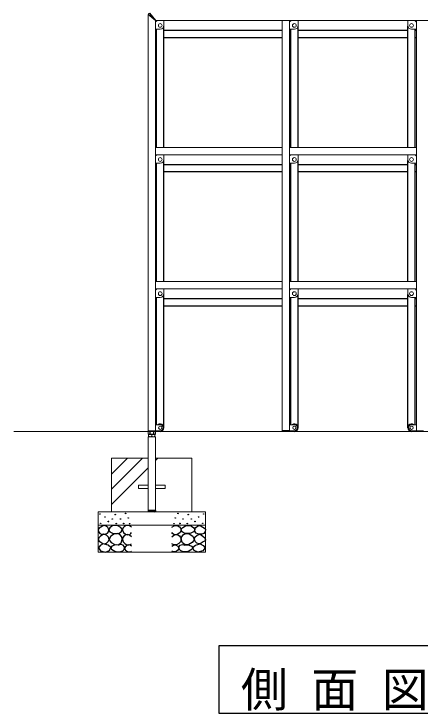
# Model space of a CAD drawing. Units: millimetres, scale not verified. Extents: x -19540 to 0, y -2746 to 13350.
# Drawn here: x -12394 to -10880, y 2009 to 4615 of the extents above; entities that cross this region are included whole.
import ezdxf

# ---------------------------------------------------------------- set-up
doc = ezdxf.new("R2010")
doc.units = ezdxf.units.MM
doc.layers.add('線', color=7, linetype='Continuous', lineweight=13)
doc.layers.add('補助', color=2, linetype='Continuous', lineweight=13)
doc.styles.add('ＭＳ ゴシック', font='')
doc.styles.get('ＭＳ ゴシック').set_extended_font_data('MS Gothic')

msp = doc.modelspace()

# ---------------------------------------------------------------- linework, layer by layer
at = {"layer": '線', "color": 2, "lineweight": 25}
for p, q in [((-11888.969, 4617.922), (-11866.769, 4590.722)), ((-11866.769, 4590.722), (-11893.969, 4612.922)), ((-11835.169, 4117.922), (-11835.169, 4569.4)), ((-11335.169, 4117.922), (-11335.169, 4569.4)), ((-10925.569, 4117.922), (-10925.569, 4569.4)), ((-11862.369, 4117.922), (-11862.369, 4558.722)), ((-11362.369, 4117.922), (-11362.369, 4558.722)), ((-10898.369, 4117.922), (-10898.369, 4558.722)), ((-11835.169, 3617.922), (-11835.169, 4069.4)), ((-11335.169, 3617.922), (-11335.169, 4069.4)), ((-10925.569, 3617.922), (-10925.569, 4069.4)), ((-11862.369, 3617.922), (-11862.369, 4058.722)), ((-11362.369, 3617.922), (-11362.369, 4058.722)), ((-10898.369, 3617.922), (-10898.369, 4058.722)), ((-11862.369, 3083.722), (-11862.369, 3558.722)), ((-11835.169, 3072.723), (-11835.169, 3569.4)), ((-11362.369, 3083.722), (-11362.369, 3558.722)), ((-11335.169, 3072.723), (-11335.169, 3569.4)), ((-10925.569, 3072.723), (-10925.569, 3569.4)), ((-10898.369, 3083.722), (-10898.369, 3558.722)), ((-11887.298, 3061.022), (-11887.298, 3049.383)), ((-11873.441, 3061.022), (-11873.441, 3049.383)), ((-11366.769, 3061.022), (-11393.969, 3061.022)), ((-10893.969, 3061.022), (-10866.769, 3061.022)), ((-11893.969, 2764.123), (-11893.969, 2762.123)), ((-11866.769, 2764.123), (-11893.969, 2764.123)), ((-11866.769, 2764.123), (-11866.769, 2762.123)), ((-11869.769, 2759.123), (-11890.969, 2759.123))]:
    msp.add_line(p, q, dxfattribs=at)
at = {"layer": '線'}
for p, q in [((-11893.969, 3061.022), (-11893.969, 4612.922)), ((-9893.969, 4590.722), (-11866.769, 4590.722)), ((-11866.769, 3061.022), (-11866.769, 4590.722)), ((-11862.062, 4590.43), (-11866.476, 4586.015)), ((-11835.769, 4590.722), (-11861.355, 4590.722)), ((-11834.769, 4589.722), (-11834.769, 4572.722)), ((-11393.969, 3058.722), (-11393.969, 4590.722)), ((-11366.769, 3058.722), (-11366.769, 4590.722)), ((-11362.062, 4590.43), (-11366.476, 4586.015)), ((-11335.769, 4590.722), (-11361.355, 4590.722)), ((-11334.769, 4589.722), (-11334.769, 4572.722)), ((-10925.969, 4589.722), (-10925.969, 4572.722)), ((-10924.969, 4590.722), (-10899.384, 4590.722)), ((-10898.676, 4590.43), (-10894.262, 4586.015)), ((-10893.969, 3058.722), (-10893.969, 4590.722)), ((-11866.769, 4585.308), (-11866.769, 4559.722)), ((-11366.769, 4585.308), (-11366.769, 4559.722)), ((-10893.969, 4585.308), (-10893.969, 4559.722)), ((-11848.769, 4558.722), (-11865.769, 4558.722)), ((-11348.769, 4558.722), (-11365.769, 4558.722)), ((-10911.969, 4558.722), (-10894.969, 4558.722)), ((-11393.969, 4117.922), (-11866.769, 4117.922)), ((-10893.969, 4117.922), (-11366.769, 4117.922)), ((-11393.969, 4090.722), (-11866.769, 4090.722)), ((-11866.769, 4085.308), (-11866.769, 4059.722)), ((-11862.062, 4090.43), (-11866.476, 4086.015)), ((-11835.769, 4090.722), (-11861.355, 4090.722)), ((-11834.769, 4089.722), (-11834.769, 4072.722)), ((-10893.969, 4090.722), (-11366.769, 4090.722)), ((-11366.769, 4085.308), (-11366.769, 4059.722)), ((-11362.062, 4090.43), (-11366.476, 4086.015)), ((-11335.769, 4090.722), (-11361.355, 4090.722)), ((-11334.769, 4089.722), (-11334.769, 4072.722)), ((-10925.969, 4089.722), (-10925.969, 4072.722)), ((-10924.969, 4090.722), (-10899.384, 4090.722)), ((-10898.676, 4090.43), (-10894.262, 4086.015)), ((-10893.969, 4085.308), (-10893.969, 4059.722)), ((-11848.769, 4058.722), (-11865.769, 4058.722)), ((-11348.769, 4058.722), (-11365.769, 4058.722)), ((-10911.969, 4058.722), (-10894.969, 4058.722)), ((-11393.969, 3617.922), (-11866.769, 3617.922)), ((-10893.969, 3617.922), (-11366.769, 3617.922)), ((-11393.969, 3590.722), (-11866.769, 3590.722)), ((-11866.769, 3585.308), (-11866.769, 3559.722)), ((-11862.062, 3590.43), (-11866.476, 3586.015)), ((-11835.769, 3590.722), (-11861.355, 3590.722)), ((-11834.769, 3589.722), (-11834.769, 3572.722)), ((-10893.969, 3590.722), (-11366.769, 3590.722)), ((-11366.769, 3585.308), (-11366.769, 3559.722)), ((-11362.062, 3590.43), (-11366.476, 3586.015)), ((-11335.769, 3590.722), (-11361.355, 3590.722)), ((-11334.769, 3589.722), (-11334.769, 3572.722)), ((-10925.969, 3589.722), (-10925.969, 3572.722)), ((-10924.969, 3590.722), (-10899.384, 3590.722)), ((-10898.676, 3590.43), (-10894.262, 3586.015)), ((-10893.969, 3585.308), (-10893.969, 3559.722)), ((-11848.769, 3558.722), (-11865.769, 3558.722)), ((-11348.769, 3558.722), (-11365.769, 3558.722)), ((-10911.969, 3558.722), (-10894.969, 3558.722)), ((-11866.769, 3083.722), (-11866.769, 3061.722)), ((-11866.769, 3083.722), (-11848.769, 3083.722)), ((-11366.769, 3083.722), (-11348.769, 3083.722)), ((-11366.769, 3083.722), (-11366.769, 3061.722)), ((-10893.969, 3083.722), (-10911.969, 3083.722)), ((-10893.969, 3083.722), (-10893.969, 3061.722)), ((-12393.969, 3059.123), (-9366.769, 3059.123)), ((-11894.226, 3061.022), (-11894.226, 3049.383)), ((-11894.226, 3061.022), (-11866.513, 3061.022)), ((-11894.226, 3049.383), (-11891.869, 3048.022)), ((-11866.769, 3061.022), (-11893.969, 3061.022)), ((-11866.513, 3049.383), (-11868.869, 3048.022)), ((-11866.769, 3061.722), (-11848.769, 3061.722)), ((-11866.513, 3061.022), (-11866.513, 3049.383)), ((-11366.769, 3058.722), (-11393.969, 3058.722)), ((-11366.769, 3061.722), (-11348.769, 3061.722)), ((-10893.969, 3061.722), (-10911.969, 3061.722)), ((-10893.969, 3058.722), (-10866.769, 3058.722)), ((-11893.969, 3038.923), (-11893.969, 2764.123)), ((-11866.769, 3038.923), (-11893.969, 3038.923)), ((-11892.369, 3048.923), (-11892.369, 3039.423)), ((-11892.369, 3048.923), (-11868.369, 3048.923)), ((-11892.369, 3039.423), (-11891.869, 3038.923)), ((-11891.869, 3048.022), (-11868.869, 3048.022)), ((-11891.869, 3038.923), (-11868.869, 3038.923)), ((-11880.369, 3048.923), (-11880.369, 3040.283)), ((-11868.369, 3039.423), (-11868.869, 3038.923)), ((-11868.369, 3048.923), (-11868.369, 3039.423)), ((-11866.769, 3038.923), (-11866.769, 2764.123)), ((-12030.369, 2959.123), (-12030.369, 2759.123)), ((-12030.369, 2959.123), (-11893.969, 2959.123)), ((-11866.769, 2959.123), (-11730.369, 2959.123)), ((-11730.369, 2959.123), (-11730.369, 2759.123)), ((-11893.969, 2859.123), (-11930.366, 2859.121)), ((-11930.366, 2859.121), (-11930.366, 2846.121)), ((-11893.969, 2846.123), (-11930.366, 2846.121)), ((-11830.371, 2859.125), (-11866.769, 2859.124)), ((-11830.371, 2846.125), (-11866.769, 2846.124)), ((-11830.371, 2859.125), (-11830.371, 2846.125)), ((-11893.969, 2764.123), (-11866.769, 2764.123)), ((-12080.369, 2759.123), (-12080.369, 2609.123)), ((-12080.369, 2759.123), (-11680.369, 2759.123)), ((-11680.369, 2759.123), (-11680.369, 2609.123)), ((-12080.369, 2709.123), (-11680.369, 2709.123)), ((-12080.369, 2609.123), (-11680.369, 2609.123))]:
    msp.add_line(p, q, dxfattribs=at)
at = {"layer": '線', "color": 4, "lineweight": 25}
for p, q in [((-11835.169, 4554.722), (-11393.969, 4554.722)), ((-11366.769, 4554.722), (-11362.369, 4554.722)), ((-11335.169, 4554.722), (-10925.569, 4554.722)), ((-10898.369, 4554.722), (-10893.969, 4554.722)), ((-11835.169, 4527.522), (-11393.969, 4527.522)), ((-11366.769, 4527.522), (-11362.369, 4527.522)), ((-11335.169, 4527.522), (-10925.569, 4527.522)), ((-10898.369, 4527.522), (-10893.969, 4527.522)), ((-11835.169, 4054.723), (-11393.969, 4054.723)), ((-11366.769, 4054.723), (-11362.369, 4054.723)), ((-11335.169, 4054.723), (-10925.569, 4054.723)), ((-10898.369, 4054.723), (-10893.969, 4054.723)), ((-11835.169, 4027.523), (-11393.969, 4027.523)), ((-11366.769, 4027.523), (-11362.369, 4027.523)), ((-11335.169, 4027.523), (-10925.569, 4027.523)), ((-10898.369, 4027.523), (-10893.969, 4027.523)), ((-11835.169, 3554.723), (-11393.969, 3554.723)), ((-11366.769, 3554.723), (-11362.369, 3554.723)), ((-11335.169, 3554.723), (-10925.569, 3554.723)), ((-10898.369, 3554.723), (-10893.969, 3554.723)), ((-11835.169, 3527.523), (-11393.969, 3527.523)), ((-11366.769, 3527.523), (-11362.369, 3527.523)), ((-11335.169, 3527.523), (-10925.569, 3527.523)), ((-10898.369, 3527.523), (-10893.969, 3527.523))]:
    msp.add_line(p, q, dxfattribs=at)
at = {"layer": '線', "color": 2, "lineweight": 25}
for points in [[(-12057.921, 2708.525), (-12064.383, 2705.984), (-12070.595, 2702.505), (-12076.453, 2698.467), (-12080.1, 2692.999), (-12079.088, 2685.417), (-12074.08, 2679.058), (-12067.214, 2676.468), (-12059.505, 2676.206), (-12051.893, 2676.811), (-12045.563, 2679.375), (-12041.811, 2684.661), (-12040.494, 2691.098), (-12041.342, 2696.304), (-12044.296, 2701.237), (-12050.456, 2706.065)], [(-12018.497, 2708.616), (-12023.401, 2707.999), (-12029.038, 2705.913), (-12037.009, 2700.125), (-12040.661, 2693.209), (-12039.786, 2689.247), (-12036.066, 2684.83), (-12026.575, 2680.057), (-12016.605, 2678.613), (-12009.254, 2678.44), (-12001.738, 2679.964), (-11994.139, 2684.579), (-11990.386, 2690.776), (-11991.355, 2695.429), (-11996.062, 2700.777), (-12006.73, 2706.983)], [(-11742.242, 2708.616), (-11737.338, 2707.999), (-11731.7, 2705.913), (-11723.729, 2700.125), (-11720.078, 2693.209), (-11720.952, 2689.247), (-11724.673, 2684.83), (-11734.164, 2680.057), (-11744.134, 2678.613), (-11751.484, 2678.44), (-11759, 2679.964), (-11766.599, 2684.579), (-11770.353, 2690.776), (-11769.384, 2695.429), (-11764.677, 2700.777), (-11754.008, 2706.983)], [(-11702.818, 2708.525), (-11696.356, 2705.984), (-11690.144, 2702.505), (-11684.286, 2698.467), (-11680.638, 2692.999), (-11681.65, 2685.417), (-11686.658, 2679.058), (-11693.524, 2676.468), (-11701.234, 2676.206), (-11708.846, 2676.811), (-11715.175, 2679.375), (-11718.928, 2684.661), (-11720.245, 2691.098), (-11719.396, 2696.304), (-11716.442, 2701.237), (-11710.283, 2706.065)], [(-12060.455, 2675.572), (-12065.784, 2672.78), (-12071.228, 2668.602), (-12077.677, 2661.782), (-12080.1, 2654.977), (-12076.472, 2650.15), (-12069.961, 2645.789), (-12063.323, 2641.501), (-12056.653, 2639.452), (-12049.009, 2641.898), (-12042.712, 2648.324), (-12039.606, 2656.601), (-12041.128, 2665.117), (-12049.286, 2672.367)], [(-12031.201, 2644.285), (-12018.612, 2637.429), (-12005.252, 2636.447), (-11994.968, 2643.901), (-11990.116, 2655.638), (-11992.396, 2666.416), (-11999.305, 2674.558), (-12008.131, 2677.992), (-12019.307, 2676.721), (-12033.062, 2668.666), (-12039.039, 2657.8), (-12036.403, 2650.607)], [(-11729.538, 2644.285), (-11742.127, 2637.429), (-11755.486, 2636.447), (-11765.77, 2643.901), (-11770.623, 2655.638), (-11768.342, 2666.416), (-11761.433, 2674.558), (-11752.608, 2677.992), (-11741.431, 2676.721), (-11727.677, 2668.666), (-11721.7, 2657.8), (-11724.335, 2650.607)], [(-11700.283, 2675.572), (-11694.954, 2672.78), (-11689.511, 2668.602), (-11683.062, 2661.782), (-11680.638, 2654.977), (-11684.266, 2650.15), (-11690.778, 2645.789), (-11697.415, 2641.501), (-11704.085, 2639.452), (-11711.73, 2641.898), (-11718.027, 2648.324), (-11721.133, 2656.601), (-11719.611, 2665.117), (-11711.453, 2672.367)], [(-12061.274, 2639.64), (-12072.594, 2633.621), (-12079.405, 2624.805), (-12070.919, 2613.536), (-12052.484, 2609.422), (-12038.13, 2615.532), (-12032.705, 2625.904), (-12043.486, 2635.013)], [(-12004.171, 2635.495), (-12011.706, 2636.122), (-12019.848, 2634.685), (-12028.776, 2630.627), (-12033.093, 2625.224), (-12030.406, 2620.542), (-12024.443, 2616.034), (-12017.965, 2612.191), (-12010.658, 2609.817), (-11998.809, 2610.051), (-11988.494, 2614.142), (-11983.79, 2618.95), (-11981.737, 2624.684), (-11982.796, 2629.832), (-11986.872, 2634.414), (-11995.27, 2636.954)], [(-11756.567, 2635.495), (-11749.033, 2636.122), (-11740.891, 2634.685), (-11731.963, 2630.627), (-11727.646, 2625.224), (-11730.333, 2620.542), (-11736.295, 2616.034), (-11742.774, 2612.191), (-11750.081, 2609.817), (-11761.929, 2610.051), (-11772.245, 2614.142), (-11776.948, 2618.95), (-11779.002, 2624.684), (-11777.943, 2629.832), (-11773.867, 2634.414), (-11765.468, 2636.954)], [(-11699.464, 2639.64), (-11688.145, 2633.621), (-11681.334, 2624.805), (-11689.82, 2613.536), (-11708.255, 2609.422), (-11722.609, 2615.532), (-11728.034, 2625.904), (-11717.252, 2635.013)]]:
    msp.add_lwpolyline(points, close=True, dxfattribs=at)
for points in [[(-11955.369, 2702.422), (-11963.796, 2707.277), (-11972.479, 2708.759), (-11978.099, 2707.07), (-11983.252, 2703.372), (-11987.724, 2698.063), (-11989.589, 2691.332), (-11985.921, 2682.561), (-11977.866, 2676.123), (-11969.567, 2673.744), (-11962.34, 2674.856), (-11958.29, 2678.232), (-11955.369, 2682.777)], [(-11805.369, 2702.422), (-11796.942, 2707.277), (-11788.259, 2708.759), (-11782.64, 2707.07), (-11777.487, 2703.372), (-11773.015, 2698.063), (-11771.149, 2691.332), (-11774.818, 2682.561), (-11782.873, 2676.123), (-11791.172, 2673.744), (-11798.398, 2674.856), (-11802.449, 2678.232), (-11805.369, 2682.777)], [(-11955.686, 2666.301), (-11962.827, 2671.763), (-11970.895, 2674.222), (-11977.6, 2672.998), (-11983.569, 2669.152), (-11987.961, 2663.371), (-11989.589, 2656.162), (-11986.925, 2647.553), (-11980.717, 2640.636), (-11973.078, 2636.764), (-11965.508, 2635.883), (-11960.355, 2637.323), (-11955.686, 2640.002)], [(-11805.053, 2666.301), (-11797.912, 2671.763), (-11789.844, 2674.222), (-11783.138, 2672.998), (-11777.17, 2669.152), (-11772.777, 2663.371), (-11771.149, 2656.162), (-11773.814, 2647.553), (-11780.021, 2640.636), (-11787.661, 2636.764), (-11795.23, 2635.883), (-11800.384, 2637.323), (-11805.053, 2640.002)], [(-11955.369, 2631.764), (-11961.387, 2635.083), (-11968.677, 2635.883), (-11977.393, 2631.55), (-11981.668, 2624.794), (-11981.055, 2621.123), (-11978.182, 2616.872), (-11971.02, 2611.401), (-11963.607, 2609.585), (-11959.311, 2610.636), (-11955.369, 2612.753)], [(-11805.369, 2631.764), (-11799.351, 2635.083), (-11792.062, 2635.883), (-11783.345, 2631.55), (-11779.071, 2624.794), (-11779.683, 2621.123), (-11782.556, 2616.872), (-11789.719, 2611.401), (-11797.131, 2609.585), (-11801.428, 2610.636), (-11805.369, 2612.753)]]:
    msp.add_lwpolyline(points, dxfattribs=at)
at = {"layer": '線'}
for centre, radius in [((-11848.769, 4572.722), 7), ((-11348.769, 4572.722), 7), ((-10911.969, 4572.722), 7), ((-11848.769, 4072.722), 7), ((-11348.769, 4072.722), 7), ((-10911.969, 4072.722), 7), ((-11848.769, 3572.722), 7), ((-11348.769, 3572.722), 7), ((-10911.969, 3572.722), 7), ((-11848.769, 3072.722), 6), ((-11348.769, 3072.722), 6), ((-10911.969, 3072.722), 6)]:
    msp.add_circle(centre, radius, dxfattribs=at)
at = {"layer": '線', "color": 2, "lineweight": 25}
for centre in [(-12073.763, 2751.299), (-12054.752, 2739.893), (-12016.414, 2749.082), (-11977.952, 2753.214), (-11967.952, 2736.186), (-11792.787, 2736.186), (-11782.786, 2753.214), (-11744.325, 2749.082), (-11705.986, 2739.893), (-11686.976, 2751.299), (-12070.595, 2716.446), (-12041.762, 2723.1), (-12027.82, 2732.605), (-12012.928, 2715.495), (-11996.873, 2732.672), (-11985.25, 2715.643), (-11963.086, 2715.103), (-11797.653, 2715.103), (-11775.488, 2715.643), (-11763.865, 2732.672), (-11747.811, 2715.495), (-11732.919, 2732.605), (-11718.977, 2723.1), (-11690.144, 2716.446)]:
    msp.add_circle(centre, 1, dxfattribs=at)
at = {"layer": '線'}
for centre, radius, start, end in [((-11888.969, 4612.922), 5, 90, 180), ((-11861.355, 4589.722), 1, 90, 135), ((-11835.769, 4589.722), 1, 0, 90), ((-11361.355, 4589.722), 1, 90, 135), ((-11335.769, 4589.722), 1, 0, 90), ((-10924.969, 4589.722), 1, 90, 180), ((-10899.384, 4589.722), 1, 45, 90), ((-11865.769, 4585.308), 1, 135, 180), ((-11848.769, 4572.722), 14, 270, 0), ((-11365.769, 4585.308), 1, 135, 180), ((-11348.769, 4572.722), 14, 270, 0), ((-10911.969, 4572.722), 14, 180, 270), ((-10894.969, 4585.308), 1, 0, 45), ((-11865.769, 4559.722), 1, 180, 270), ((-11365.769, 4559.722), 1, 180, 270), ((-10894.969, 4559.722), 1, 270, 0), ((-11865.769, 4085.308), 1, 135, 180), ((-11861.355, 4089.722), 1, 90, 135), ((-11848.769, 4072.722), 14, 270, 0), ((-11835.769, 4089.722), 1, 0, 90), ((-11365.769, 4085.308), 1, 135, 180), ((-11361.355, 4089.722), 1, 90, 135), ((-11348.769, 4072.722), 14, 270, 0), ((-11335.769, 4089.722), 1, 0, 90), ((-10924.969, 4089.722), 1, 90, 180), ((-10911.969, 4072.722), 14, 180, 270), ((-10899.384, 4089.722), 1, 45, 90), ((-10894.969, 4085.308), 1, 0, 45), ((-11865.769, 4059.722), 1, 180, 270), ((-11365.769, 4059.722), 1, 180, 270), ((-10894.969, 4059.722), 1, 270, 0), ((-11865.769, 3585.308), 1, 135, 180), ((-11861.355, 3589.722), 1, 90, 135), ((-11848.769, 3572.722), 14, 270, 0), ((-11835.769, 3589.722), 1, 0, 90), ((-11365.769, 3585.308), 1, 135, 180), ((-11361.355, 3589.722), 1, 90, 135), ((-11348.769, 3572.722), 14, 270, 0), ((-11335.769, 3589.722), 1, 0, 90), ((-10924.969, 3589.722), 1, 90, 180), ((-10911.969, 3572.722), 14, 180, 270), ((-10899.384, 3589.722), 1, 45, 90), ((-10894.969, 3585.308), 1, 0, 45), ((-11865.769, 3559.722), 1, 180, 270), ((-11365.769, 3559.722), 1, 180, 270), ((-10894.969, 3559.722), 1, 270, 0), ((-11848.769, 3072.722), 11, 270, 90), ((-11348.769, 3072.722), 11, 270, 90), ((-10911.969, 3072.722), 11, 90, 270), ((-11886.369, 3056.542), 17.33, 249.74443, 290.25541), ((-11874.369, 3056.542), 17.33, 249.74443, 290.25541)]:
    msp.add_arc(centre, radius, start, end, dxfattribs=at)
at = {"layer": '線', "color": 2, "lineweight": 25}
for centre, radius, start, end in [((-11848.769, 3072.723), 13.6, 233.98186, 126.01957), ((-11348.769, 3072.723), 13.6, 233.98186, 126.01957), ((-10911.969, 3072.723), 13.6, 53.98043, 306.01814), ((-11890.762, 3055.383), 6.928, 240.00001, 299.99999), ((-11880.369, 3066.344), 18.321, 247.78075, 292.21925), ((-11869.977, 3055.383), 6.928, 240.00001, 299.99999), ((-11890.969, 2762.123), 3, 180, 270), ((-11869.769, 2762.123), 3, 270, 0)]:
    msp.add_arc(centre, radius, start, end, dxfattribs=at)
at = {"layer": '補助'}
for p, q in [((-12030.369, 2843.18), (-11914.427, 2959.123)), ((-12030.369, 2899.307), (-11970.553, 2959.123)), ((-11866.769, 2950.653), (-11858.3, 2959.123)), ((-12030.369, 2787.053), (-11893.969, 2923.453))]:
    msp.add_line(p, q, dxfattribs=at)
at = {"layer": '補助', "lineweight": 25}
msp.add_lwpolyline([(-11630.369, 2259.123), (-11630.369, 2009.123), (-9630.369, 2009.123), (-9630.369, 2259.123)], close=True, dxfattribs=at)

# ---------------------------------------------------------------- texts
at = {"layer": '補助', "insert": (-10630.369, 2017.456), "char_height": 128.3, "attachment_point": 8, "style": 'ＭＳ ゴシック'}
msp.add_mtext('\\T1.5;側面図\\~S=1／50', dxfattribs=at)

doc.saveas('drawing.dxf')
